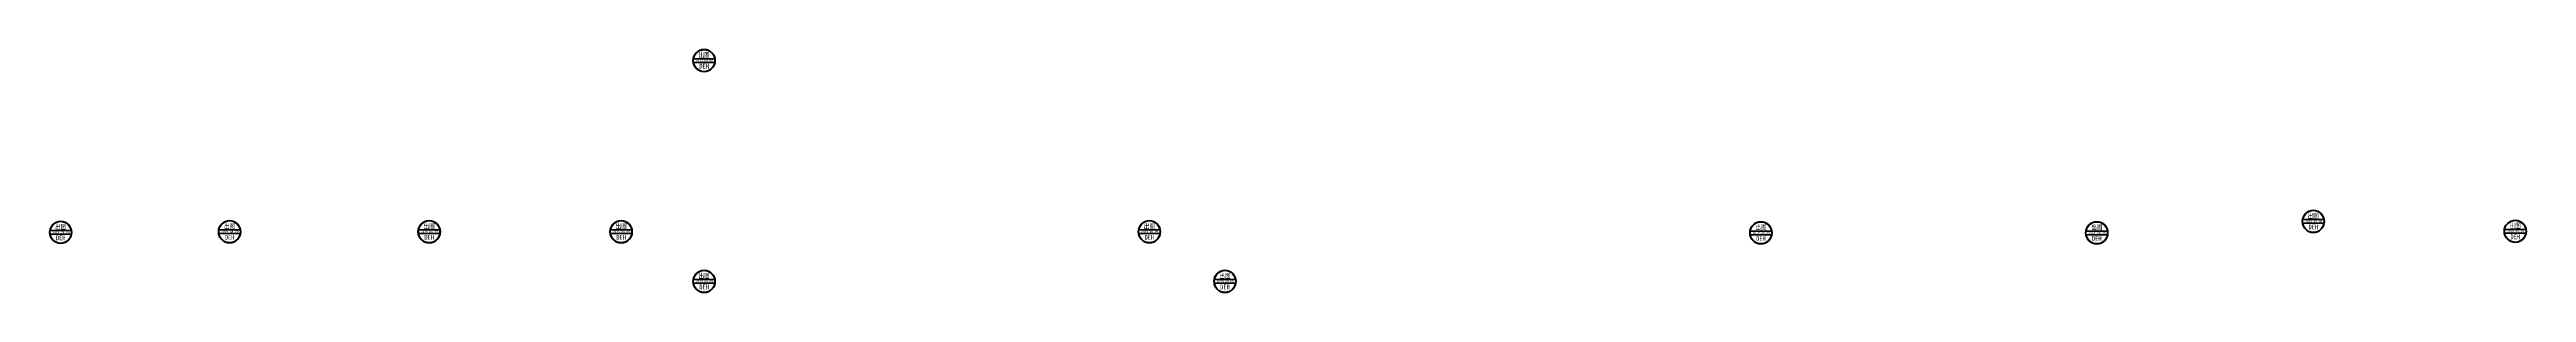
# Model space of a CAD drawing. Header units: millimetres. Extents: x 50851 to 121906, y -34238 to -12059.
# Drawn here: x 112763 to 116088, y -27352 to -27025 of the extents above; entities that cross this region are included whole.
import ezdxf
from ezdxf.enums import TextEntityAlignment as Align

# ---------------------------------------------------------------- set-up
doc = ezdxf.new("R2010")
doc.units = ezdxf.units.MM
doc.layers.add('印章专用-出图', color=1, linetype='Continuous', lineweight=80)
doc.styles.add('国标', font='simfang.ttf', dxfattribs={"width": 0.8})

# ---------------------------------------------------------------- blocks, each defined once
blk = doc.blocks.new('出图章')
at = {"layer": '印章专用-出图'}
h = blk.add_hatch(color=256, dxfattribs=at)
h.paths.add_polyline_path([(-15, 0, 1), (15, 0, 1)])
h.paths.add_polyline_path([(14.5, 0, -1), (-14.5, 0, -1)], flags=16)
h.paths.add_polyline_path([(-7.3, -12.3), (7.4, -12.3), (7.4, -2.7), (-7.3, -2.7)], flags=8)
at = {"layer": '印章专用-出图', "lineweight": 35}
for p, q in [((-14.3, 2.5), (14.3, 2.5)), ((-14.3, -2.5), (14.3, -2.5))]:
    blk.add_line(p, q, dxfattribs=at)
for radius in [15, 14.5]:
    blk.add_circle((0, 0), radius, dxfattribs=at)
at = {"layer": '印章专用-出图', "color": 4, "style": '国标', "width": 0.8}
blk.add_text('DEH', height=6.56, dxfattribs=at).set_placement((0, -10.7), align=Align.CENTER)
at = {"layer": '印章专用-出图', "color": 2, "style": '国标', "width": 0.8}
blk.add_attdef('XXXX.XX.XX', text='', height=3.5, dxfattribs=at).set_placement((0.4, 0.1), align=Align.MIDDLE_CENTER)
at = {"layer": '印章专用-出图', "color": 3, "style": '国标', "width": 0.8}
blk.add_attdef('出图', text='', height=6.6, dxfattribs=at).set_placement((0, 7.4), align=Align.MIDDLE_CENTER)
blk = doc.blocks.new('YZ-CT')
at = {"layer": '印章专用-出图'}
blk.add_blockref('出图章', (0.6, 0), dxfattribs=at).add_auto_attribs({'出图': '出图', 'XXXX.XX.XX': '2019.08.09'})

msp = doc.modelspace()

# ---------------------------------------------------------------- block references
at = {"layer": '印章专用-出图'}
for p in [(113641.153, -27040.378), (112777.536, -27271.432), (113004.257, -27270.603), (113272.141, -27270.603), (113529.786, -27270.603), (114238.842, -27270.603), (115059.688, -27272.079), (115510.543, -27272.079), (115801.175, -27256.711), (116072.23, -27269.988), (113641.153, -27337.378), (114340.303, -27337.378)]:
    msp.add_blockref('YZ-CT', p, dxfattribs=at)

doc.saveas('drawing.dxf')
